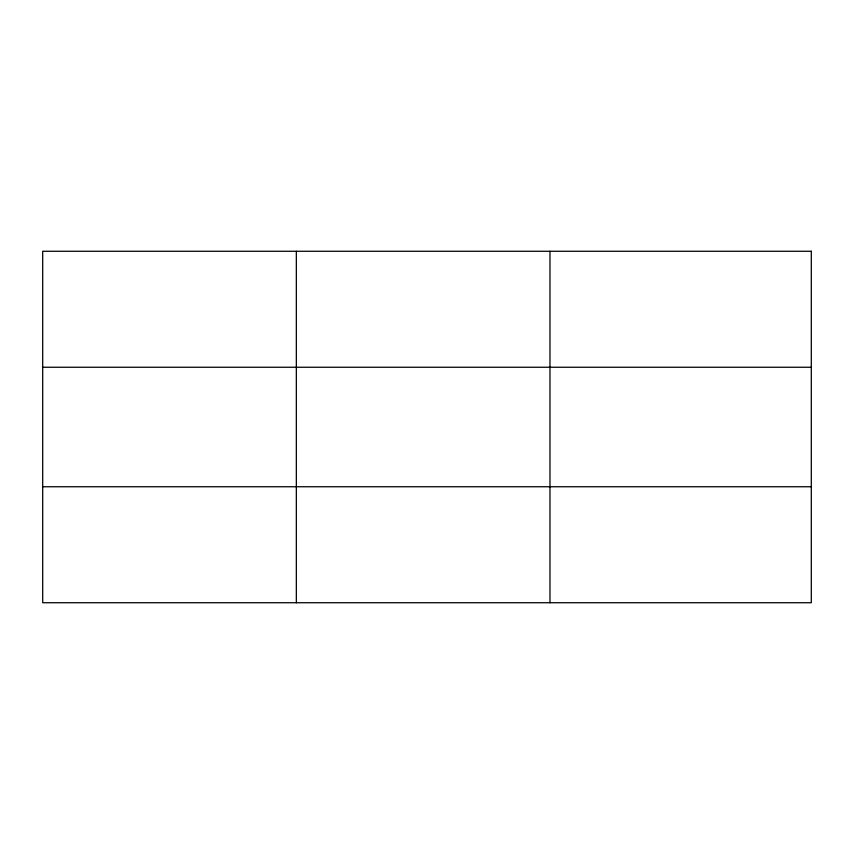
<?xml version="1.0" encoding="UTF-8"?>
<svg xmlns="http://www.w3.org/2000/svg" width="854" height="854" viewBox="0 0 854 854"><rect width="100%" height="100%" fill="white"/><g stroke="black" fill="none" stroke-linecap="round" stroke-linejoin="round"><path stroke-width="1.28" d="M296.338 251.268L296.338 602.732M549.976 251.268L549.976 602.732M42.7 367.252L811.3 367.252M42.7 486.748L811.3 486.748M811.3 251.268L811.3 602.732L42.7 602.732L42.7 251.268L811.3 251.268"/></g></svg>
